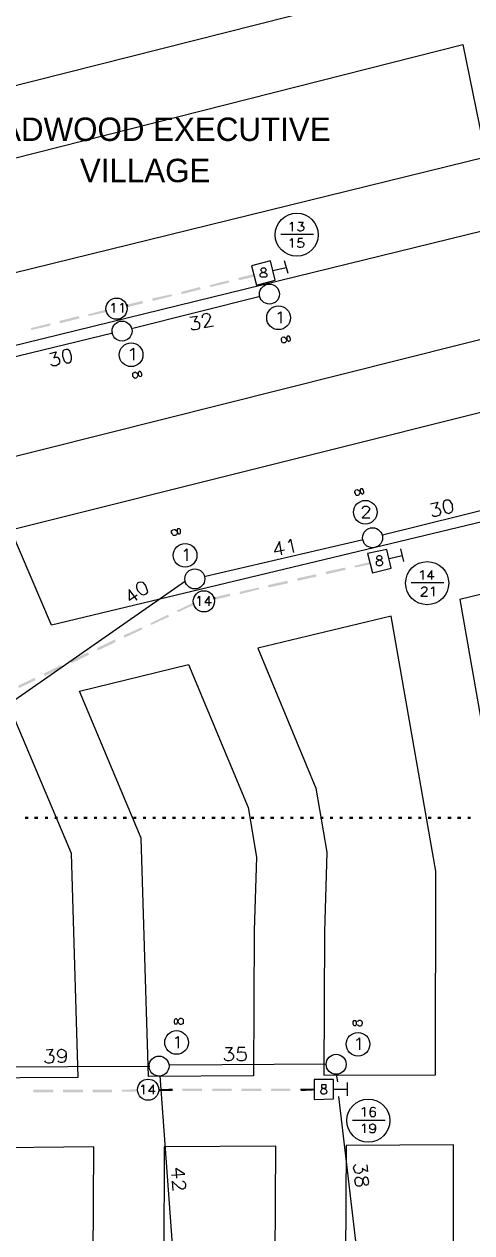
# Model space of a CAD drawing. Header units: millimetres. Extents: x -5 to 817, y 96 to 1062.
# Drawn here: x 447.8 to 508.7, y 427.9 to 592.4 of the extents above; entities that cross this region are included whole.
import ezdxf

# ---------------------------------------------------------------- set-up
doc = ezdxf.new("R2010")
doc.units = ezdxf.units.MM
for name, color, linetype, true_color in [('PDF_565', 11, 'Continuous', 0xff7f7f), ('PDF_AERIAL', 8, 'Continuous', 0x808080), ('PDF_FEED', 11, 'Continuous', 0xff7f7f), ('PDF_HCOUNT', 8, 'Continuous', 0x808080), ('PDF_NODEBOUNDARY', 8, 'Continuous', 0x808080), ('PDF_POLENUMBER', 8, 'Continuous', 0x808080), ('PDF_RDBKGRD', 8, 'Continuous', 0x808080), ('PDF_STRAND', 8, 'Continuous', 0x808080), ('PDF_TEXT', 40, 'Continuous', 0xffbf00)]:
    doc.layers.add(name, color=color, linetype=linetype, true_color=true_color)
doc.styles.add('PDF Stylus BT', font='stylu.ttf')

msp = doc.modelspace()

# ---------------------------------------------------------------- linework, layer by layer
at = {"layer": 'PDF_565', "transparency": 33554559}
for points in [[(451.79, 447.05), (451.79, 447.38), (449.07, 447.05)], [(451.79, 447.38), (449.07, 447.05), (449.07, 447.38)], [(455.83, 447.05), (455.83, 447.38), (453.11, 447.05)], [(455.83, 447.38), (453.11, 447.05), (453.11, 447.38)], [(459.79, 447.05), (459.79, 447.38), (457.15, 447.05)], [(459.79, 447.38), (457.15, 447.05), (457.15, 447.38)], [(463.25, 447.13), (463.25, 447.46), (461.11, 447.13)], [(463.25, 447.46), (461.11, 447.13), (461.11, 447.38)]]:
    msp.add_solid(points, dxfattribs=at)
at = {"layer": 'PDF_AERIAL', "lineweight": 9}
for points in [[(462.59, 551.02), (479.9, 555.39)], [(470.34, 552.5), (471.33, 552.66), (470.92, 551.92), (471.25, 551.92), (471.41, 551.92), (471.5, 551.84), (471.66, 551.59), (471.66, 551.43), (471.66, 551.18), (471.58, 550.93), (471.33, 550.85), (471.08, 550.77), (470.75, 550.77), (470.67, 550.85), (470.59, 551.02)], [(472.07, 552.42), (472.07, 552.5), (472.07, 552.75), (472.15, 552.83), (472.32, 552.99), (472.65, 553.08), (472.81, 552.99), (472.98, 552.91), (473.06, 552.75), (473.14, 552.58), (473.06, 552.42), (472.98, 552.09), (472.32, 551.1), (473.56, 551.35)], [(443.79, 546.48), (459.87, 550.36)], [(451.3, 547.55), (452.2, 547.8), (451.87, 546.98), (452.12, 547.06), (452.37, 547.06), (452.45, 546.98), (452.61, 546.73), (452.61, 546.56), (452.61, 546.32), (452.45, 546.07), (452.2, 545.9), (451.96, 545.9), (451.71, 545.9), (451.63, 545.99), (451.46, 546.07)], [(496.56, 522.9), (512.8, 526.94)], [(503.07, 527.11), (504.06, 527.35), (503.73, 526.53), (503.98, 526.61), (504.14, 526.53), (504.23, 526.45), (504.39, 526.2), (504.47, 526.03), (504.39, 525.79), (504.31, 525.54), (504.06, 525.46), (503.81, 525.37), (503.57, 525.37), (503.4, 525.46), (503.32, 525.62)], [(472.48, 517.29), (493.92, 522.24)], [(482.87, 520.18), (482.54, 521.99), (481.88, 520.59), (483.2, 520.84)], [(483.7, 521.91), (483.86, 521.99), (484.03, 522.32), (484.44, 520.51)], [(445.52, 499.73), (469.76, 516.64)], [(463.17, 514), (462.1, 515.48), (462.1, 514), (463.17, 514.74)], [(450.8, 452.82), (451.71, 452.9), (451.21, 452.16), (451.46, 452.16), (451.63, 452.08), (451.79, 452), (451.87, 451.75), (451.87, 451.58), (451.79, 451.34), (451.63, 451.09), (451.3, 451.01), (451.05, 451.01), (450.8, 451.09), (450.72, 451.17), (450.64, 451.34)], [(453.52, 452.33), (453.44, 452), (453.27, 451.83), (452.94, 451.75), (452.86, 451.75), (452.61, 451.83), (452.45, 452), (452.37, 452.24), (452.37, 452.33), (452.45, 452.66), (452.61, 452.82), (452.86, 452.9), (452.94, 452.9), (453.19, 452.82), (453.44, 452.66), (453.52, 452.33), (453.52, 451.83), (453.44, 451.42), (453.27, 451.17), (453.03, 451.09), (452.78, 451.09), (452.53, 451.17), (452.45, 451.34)], [(475.21, 453.15), (476.11, 453.15), (475.62, 452.41), (475.86, 452.49), (476.11, 452.33), (476.19, 452.24), (476.28, 452), (476.28, 451.83), (476.19, 451.58), (476.03, 451.42), (475.7, 451.34), (475.45, 451.34), (475.21, 451.42), (475.12, 451.5), (475.04, 451.67)], [(477.84, 453.15), (476.94, 453.15), (476.85, 452.41), (476.94, 452.49), (477.18, 452.57), (477.43, 452.57), (477.76, 452.49), (477.93, 452.33), (478.01, 452), (478.01, 451.83), (477.93, 451.58), (477.76, 451.42), (477.51, 451.34), (477.18, 451.34), (476.94, 451.42), (476.85, 451.5), (476.77, 451.67)], [(467.62, 450.76), (488.89, 450.92)], [(442.56, 450.51), (464.9, 450.59)], [(468.28, 422.56), (468.11, 424.46), (466.3, 449.28)], [(490.46, 448.45), (490.29, 449.52)], [(493.18, 424.46), (490.62, 446.47)], [(467.87, 435.75), (469.68, 435.92), (468.44, 436.66), (468.53, 435.34)], [(494.42, 437.16), (494.5, 436.25), (493.76, 436.66), (493.84, 436.41), (493.76, 436.25), (493.67, 436.17), (493.43, 436), (493.26, 436), (492.93, 436.08), (492.77, 436.25), (492.68, 436.5), (492.6, 436.74), (492.68, 436.99), (492.77, 437.07), (492.93, 437.24)], [(469.35, 434.93), (469.43, 434.93), (469.6, 434.85), (469.68, 434.76), (469.76, 434.6), (469.76, 434.27), (469.68, 434.02), (469.6, 433.94), (469.43, 433.86), (469.27, 433.86), (469.1, 433.94), (468.86, 434.11), (467.95, 434.93), (468.03, 433.69)]]:
    msp.add_lwpolyline(points, dxfattribs=at)
for points in [[(453.36, 548.05), (453.11, 547.97), (453.03, 547.64), (453.03, 547.22), (453.11, 546.98), (453.27, 546.56), (453.52, 546.32), (453.77, 546.32), (453.93, 546.32), (454.18, 546.48), (454.26, 546.81), (454.26, 547.22), (454.18, 547.47), (454.02, 547.88), (453.77, 548.13), (453.52, 548.13)], [(505.13, 527.6), (504.89, 527.44), (504.8, 527.11), (504.8, 526.69), (504.89, 526.45), (505.05, 526.03), (505.3, 525.87), (505.55, 525.79), (505.71, 525.87), (505.96, 526.03), (506.12, 526.28), (506.04, 526.78), (506.04, 527.02), (505.79, 527.44), (505.55, 527.6), (505.3, 527.6)], [(463.25, 516.31), (463.09, 516.06), (463.09, 515.73), (463.25, 515.32), (463.42, 515.15), (463.75, 514.82), (464.07, 514.74), (464.32, 514.82), (464.49, 514.9), (464.65, 515.15), (464.57, 515.4), (464.4, 515.81), (464.32, 516.06), (463.99, 516.39), (463.66, 516.47), (463.42, 516.39)], [(494.58, 435.18), (494.5, 435.42), (494.33, 435.51), (494.17, 435.51), (494, 435.34), (493.92, 435.18), (493.84, 434.85), (493.76, 434.6), (493.67, 434.35), (493.51, 434.27), (493.18, 434.27), (493.01, 434.35), (492.93, 434.44), (492.85, 434.68), (492.77, 435.01), (492.85, 435.26), (492.93, 435.34), (493.1, 435.51), (493.34, 435.51), (493.51, 435.42), (493.76, 435.26), (493.84, 435.01), (494, 434.68), (494.09, 434.52), (494.25, 434.44), (494.42, 434.44), (494.58, 434.52), (494.66, 434.85)]]:
    msp.add_lwpolyline(points, close=True, dxfattribs=at)
at = {"layer": 'PDF_FEED', "color": 7, "lineweight": 9}
for points in [[(483.94, 565.2), (484.11, 565.28), (484.27, 565.44), (484.27, 564.21)], [(485.1, 565.44), (485.76, 565.44), (485.43, 564.95), (485.59, 564.95), (485.68, 564.95), (485.76, 564.87), (485.84, 564.7), (485.84, 564.54), (485.76, 564.37), (485.68, 564.29), (485.43, 564.21), (485.26, 564.21), (485.1, 564.29), (485.02, 564.37), (485.02, 564.45)], [(483.94, 562.97), (484.11, 563.05), (484.27, 563.22), (484.27, 561.98)], [(485.68, 563.22), (485.1, 563.22), (485.02, 562.72), (485.1, 562.72), (485.26, 562.81), (485.43, 562.81), (485.68, 562.72), (485.76, 562.64), (485.84, 562.48), (485.84, 562.31), (485.76, 562.15), (485.68, 562.06), (485.43, 561.98), (485.26, 561.98), (485.1, 562.06), (485.02, 562.15), (485.02, 562.23)], [(459.71, 554.15), (459.87, 554.23), (460.04, 554.4), (460.04, 553.16)], [(460.94, 554.15), (461.02, 554.23), (461.19, 554.4), (461.19, 553.16)], [(501.67, 517.79), (501.75, 517.87), (502, 518.04), (502, 516.8)], [(503.24, 516.8), (503.24, 518.04), (502.66, 517.21), (503.57, 517.21)], [(501.84, 515.56), (501.92, 515.73), (502, 515.73), (502.08, 515.81), (502.33, 515.81), (502.41, 515.73), (502.5, 515.73), (502.58, 515.56), (502.58, 515.48), (502.5, 515.32), (502.41, 515.15), (501.75, 514.57), (502.66, 514.57)], [(503.16, 515.56), (503.24, 515.65), (503.48, 515.81), (503.48, 514.57)], [(471.41, 514.33), (471.5, 514.33), (471.66, 514.57), (471.66, 513.25)], [(472.98, 513.25), (472.98, 514.57), (472.4, 513.67), (473.31, 513.67)], [(463.75, 447.87), (463.91, 447.87), (464.07, 448.04), (464.07, 446.8)], [(465.39, 446.8), (465.39, 448.04), (464.73, 447.21), (465.64, 447.21)], [(493.76, 444.74), (493.84, 444.82), (494.09, 444.99), (494.09, 443.75)], [(495.57, 444.82), (495.49, 444.91), (495.32, 444.99), (495.16, 444.99), (494.99, 444.91), (494.91, 444.74), (494.83, 444.41), (494.83, 444.16), (494.91, 443.92), (494.99, 443.75), (495.16, 443.75), (495.24, 443.75), (495.4, 443.75), (495.57, 443.92), (495.57, 444.08), (495.57, 444.16), (495.57, 444.33), (495.4, 444.41), (495.24, 444.49), (495.16, 444.49), (494.99, 444.41), (494.91, 444.33), (494.83, 444.16)], [(493.76, 442.51), (493.92, 442.6), (494.09, 442.76), (494.09, 441.53)], [(495.57, 442.35), (495.49, 442.1), (495.4, 442.02), (495.24, 441.94), (495.16, 441.94), (494.99, 442.02), (494.83, 442.1), (494.83, 442.35), (494.83, 442.6), (494.99, 442.68), (495.16, 442.76), (495.24, 442.76), (495.4, 442.68), (495.49, 442.6), (495.57, 442.35), (495.57, 442.02), (495.49, 441.69), (495.4, 441.53), (495.24, 441.53), (495.08, 441.53), (494.91, 441.53), (494.83, 441.69)]]:
    msp.add_lwpolyline(points, dxfattribs=at)
at = {"layer": 'PDF_FEED', "lineweight": 20}
for points in [[(482.71, 563.8), (487.16, 563.8)], [(480.07, 559.84), (480.07, 559.84)], [(481.64, 558.85), (483.45, 559.26)], [(483.7, 558.44), (483.2, 560.17)], [(479.08, 558.19), (479.08, 558.19)], [(481.64, 558.85), (481.64, 558.85)], [(480.65, 557.2), (480.65, 557.2)], [(460.12, 555.14), (460.12, 555.14)], [(459.05, 553.41), (459.05, 553.41)], [(461.93, 554.07), (461.93, 554.07)], [(460.86, 552.33), (460.86, 552.33)], [(495.82, 520.68), (495.82, 520.68)], [(497.47, 519.69), (499.2, 520.1)], [(499.44, 519.27), (499.03, 521)], [(494.83, 519.03), (494.83, 519.03)], [(497.47, 519.69), (497.47, 519.69)], [(496.48, 518.04), (496.48, 518.04)], [(471.99, 515.32), (471.99, 515.32)], [(500.43, 516.39), (504.89, 516.39)], [(470.92, 513.58), (470.92, 513.58)], [(473.8, 514.24), (473.8, 514.24)], [(472.73, 512.43), (472.73, 512.43)], [(463.25, 447.46), (463.25, 447.46)], [(464.65, 448.95), (464.65, 448.95)], [(466.14, 447.46), (466.14, 447.46)], [(487.24, 447.46), (487.24, 447.46)], [(488.56, 448.78), (488.56, 448.78)], [(489.88, 447.46), (491.78, 447.46)], [(489.88, 447.46), (489.88, 447.46)], [(491.78, 446.55), (491.78, 448.37)], [(464.73, 445.98), (464.73, 445.98)], [(488.56, 446.06), (488.56, 446.06)], [(492.44, 443.26), (496.89, 443.26)]]:
    msp.add_lwpolyline(points, dxfattribs=at)
for points in [[(481.97, 557.53), (481.31, 560.17), (478.75, 559.51), (479.41, 556.87)], [(497.71, 518.37), (497.14, 520.92), (494.5, 520.35), (495.16, 517.71)], [(489.88, 446.14), (489.88, 448.78), (487.24, 448.78), (487.24, 446.06)]]:
    msp.add_lwpolyline(points, close=True, dxfattribs=at)
at = {"layer": 'PDF_FEED', "color": 7, "lineweight": 9}
for points in [[(480.23, 559.18), (480.07, 559.1), (479.99, 559.01), (479.99, 558.85), (480.07, 558.77), (480.15, 558.68), (480.4, 558.6), (480.56, 558.6), (480.73, 558.44), (480.81, 558.35), (480.81, 558.11), (480.73, 558.02), (480.65, 557.94), (480.48, 557.94), (480.23, 557.94), (480.07, 557.94), (479.99, 558.02), (479.9, 558.11), (479.9, 558.35), (479.99, 558.44), (480.15, 558.6), (480.32, 558.6), (480.56, 558.68), (480.65, 558.77), (480.73, 558.85), (480.73, 559.01), (480.65, 559.1), (480.48, 559.18)], [(495.98, 520.02), (495.82, 519.93), (495.73, 519.77), (495.73, 519.69), (495.82, 519.6), (495.98, 519.52), (496.23, 519.44), (496.39, 519.36), (496.48, 519.27), (496.56, 519.11), (496.56, 518.94), (496.48, 518.86), (496.39, 518.78), (496.23, 518.7), (495.98, 518.7), (495.82, 518.78), (495.73, 518.86), (495.73, 518.94), (495.73, 519.11), (495.73, 519.27), (495.9, 519.36), (496.06, 519.44), (496.31, 519.52), (496.39, 519.6), (496.48, 519.69), (496.48, 519.77), (496.39, 519.93), (496.23, 520.02)], [(488.4, 448.04), (488.23, 448.04), (488.23, 447.87), (488.23, 447.79), (488.23, 447.63), (488.4, 447.63), (488.64, 447.54), (488.81, 447.46), (488.89, 447.38), (488.97, 447.21), (488.97, 447.05), (488.89, 446.97), (488.89, 446.88), (488.64, 446.8), (488.4, 446.8), (488.23, 446.88), (488.23, 446.97), (488.15, 447.05), (488.15, 447.21), (488.23, 447.38), (488.31, 447.46), (488.48, 447.54), (488.73, 447.63), (488.89, 447.63), (488.89, 447.79), (488.89, 447.87), (488.89, 448.04), (488.64, 448.04)]]:
    msp.add_lwpolyline(points, close=True, dxfattribs=at)
at = {"layer": 'PDF_FEED', "lineweight": 0}
for points in [[(461.93, 553.9), (461.85, 554.23)], [(473.8, 514.08), (473.72, 514.41)], [(466.22, 447.21), (466.22, 447.46)]]:
    msp.add_lwpolyline(points, dxfattribs=at)
at = {"layer": 'PDF_FEED', "lineweight": 20}
for centre, radius in [((484.88, 563.73), 2.93), ((460.39, 553.67), 1.44), ((502.61, 516.32), 2.93), ((472.26, 513.85), 1.44), ((464.68, 447.39), 1.44), ((494.61, 443.19), 2.93)]:
    msp.add_circle(centre, radius, dxfattribs=at)
at = {"layer": 'PDF_FEED', "transparency": 33554559}
for points in [[(475.62, 557.53), (473.14, 556.62), (473.06, 556.87)], [(475.7, 557.2), (475.62, 557.53), (473.14, 556.62)], [(479, 558.35), (477.02, 557.53), (476.94, 557.86)], [(479.08, 558.02), (479, 558.35), (477.02, 557.53)], [(471.83, 556.29), (471.74, 556.62), (469.19, 555.63)], [(471.74, 556.62), (469.19, 555.63), (469.19, 555.96)], [(463.91, 554.73), (461.93, 553.9), (461.85, 554.23)], [(463.99, 554.4), (463.91, 554.73), (461.93, 553.9)], [(467.87, 555.63), (465.31, 554.73), (465.23, 555.06)], [(467.95, 555.39), (467.87, 555.63), (465.31, 554.73)], [(455.25, 552.66), (452.7, 551.68), (452.61, 552.01)], [(455.34, 552.33), (455.25, 552.66), (452.7, 551.68)], [(459.13, 553.24), (459.05, 553.57), (456.57, 552.66)], [(459.05, 553.57), (456.57, 552.66), (456.57, 552.91)], [(451.38, 551.68), (448.82, 550.77), (448.74, 551.02)], [(451.38, 551.35), (451.38, 551.68), (448.82, 550.77)], [(491.45, 518.45), (488.89, 517.54), (488.81, 517.87)], [(491.53, 518.12), (491.45, 518.45), (488.89, 517.54)], [(494.83, 518.86), (494.83, 519.19), (492.77, 518.45)], [(494.83, 519.19), (492.77, 518.45), (492.77, 518.7)], [(483.61, 516.64), (481.06, 515.73), (480.98, 516.06)], [(483.7, 516.31), (483.61, 516.64), (481.06, 515.73)], [(487.49, 517.54), (485.02, 516.64), (484.93, 516.97)], [(487.57, 517.21), (487.49, 517.54), (485.02, 516.64)], [(475.78, 514.9), (473.8, 514.08), (473.72, 514.41)], [(475.86, 514.57), (475.78, 514.9), (473.8, 514.08)], [(479.74, 515.73), (477.18, 514.82), (477.1, 515.15)], [(479.74, 515.48), (479.74, 515.73), (477.18, 514.82)], [(470.84, 513.67), (468.69, 512.35), (468.61, 512.6)], [(471, 513.42), (470.84, 513.67), (468.69, 512.35)], [(467.37, 512.02), (465.06, 510.62), (464.98, 510.86)], [(467.54, 511.77), (467.37, 512.02), (465.06, 510.62)], [(463.75, 510.29), (461.44, 508.89), (461.35, 509.21)], [(463.91, 510.04), (463.75, 510.29), (461.44, 508.89)], [(460.12, 508.64), (457.81, 507.15), (457.73, 507.48)], [(460.28, 508.31), (460.12, 508.64), (457.81, 507.15)], [(456.49, 506.91), (454.26, 505.42), (454.1, 505.75)], [(456.65, 506.58), (456.49, 506.91), (454.26, 505.42)], [(452.86, 505.18), (450.64, 503.69), (450.47, 504.02)], [(453.03, 504.85), (452.86, 505.18), (450.64, 503.69)], [(449.23, 503.44), (447.09, 502.04), (447.01, 502.37)], [(449.4, 503.11), (449.23, 503.44), (447.09, 502.04)], [(468.03, 447.21), (468.03, 447.54), (466.22, 447.21)], [(468.03, 447.54), (466.22, 447.21), (466.22, 447.46)], [(471.99, 447.21), (471.99, 447.54), (469.35, 447.21)], [(471.99, 447.54), (469.35, 447.21), (469.35, 447.54)], [(476.03, 447.21), (476.03, 447.54), (473.39, 447.21)], [(476.03, 447.54), (473.39, 447.21), (473.39, 447.54)], [(480.07, 447.21), (480.07, 447.54), (477.35, 447.21)], [(480.07, 447.54), (477.35, 447.21), (477.35, 447.54)], [(484.03, 447.21), (484.03, 447.54), (481.39, 447.21)], [(484.03, 447.54), (481.39, 447.21), (481.39, 447.54)], [(487.24, 447.54), (485.43, 447.21), (485.35, 447.54)], [(487.24, 447.3), (487.24, 447.54), (485.43, 447.21)]]:
    msp.add_solid(points, dxfattribs=at)
at = {"layer": 'PDF_HCOUNT', "lineweight": 9}
for points in [[(482.3, 552.99), (482.46, 553.08), (482.71, 553.24), (482.71, 551.68)], [(462.26, 547.97), (462.43, 548.05), (462.67, 548.3), (462.67, 546.65)], [(493.84, 526.45), (493.84, 526.53), (493.92, 526.61), (493.92, 526.69), (494.09, 526.78), (494.42, 526.78), (494.58, 526.69), (494.66, 526.61), (494.75, 526.53), (494.75, 526.36), (494.66, 526.2), (494.5, 525.95), (493.76, 525.21), (494.83, 525.21)], [(469.6, 520.68), (469.76, 520.76), (469.93, 521), (469.93, 519.36)], [(468.36, 454.39), (468.53, 454.47), (468.77, 454.63), (468.77, 453.07)], [(493.01, 454.14), (493.18, 454.22), (493.43, 454.47), (493.43, 452.82)]]:
    msp.add_lwpolyline(points, dxfattribs=at)
for centre in [(482.41, 552.43), (462.37, 547.4), (494.2, 525.97), (469.71, 520.11), (468.55, 453.82), (493.21, 453.58)]:
    msp.add_circle(centre, 1.61, dxfattribs=at)
at = {"layer": 'PDF_NODEBOUNDARY', "transparency": 33554559}
for points in [[(447.92, 484.56), (447.92, 484.23), (448.41, 484.56)], [(447.92, 484.23), (448.41, 484.56), (448.41, 484.23)], [(449.23, 484.56), (449.23, 484.23), (449.73, 484.56)], [(449.23, 484.23), (449.73, 484.56), (449.73, 484.23)], [(450.64, 484.56), (450.64, 484.23), (451.05, 484.56)], [(450.64, 484.23), (451.05, 484.56), (451.05, 484.23)], [(451.96, 484.56), (451.96, 484.23), (452.37, 484.56)], [(451.96, 484.23), (452.37, 484.56), (452.37, 484.23)], [(453.27, 484.56), (453.27, 484.23), (453.69, 484.56)], [(453.27, 484.23), (453.69, 484.56), (453.69, 484.23)], [(454.59, 484.56), (454.59, 484.23), (455.09, 484.56)], [(454.59, 484.23), (455.09, 484.56), (455.09, 484.23)], [(455.91, 484.56), (455.91, 484.23), (456.41, 484.56)], [(455.91, 484.23), (456.41, 484.56), (456.41, 484.23)], [(457.31, 484.56), (457.31, 484.23), (457.73, 484.56)], [(457.31, 484.23), (457.73, 484.56), (457.73, 484.23)], [(458.63, 484.56), (458.63, 484.23), (459.05, 484.56)], [(458.63, 484.23), (459.05, 484.56), (459.05, 484.23)], [(459.95, 484.56), (459.95, 484.23), (460.36, 484.56)], [(459.95, 484.23), (460.36, 484.56), (460.36, 484.23)], [(461.27, 484.56), (461.27, 484.23), (461.77, 484.56)], [(461.27, 484.23), (461.77, 484.56), (461.77, 484.23)], [(462.67, 484.56), (462.67, 484.23), (463.09, 484.56)], [(462.67, 484.23), (463.09, 484.56), (463.09, 484.23)], [(463.99, 484.56), (463.99, 484.23), (464.4, 484.56)], [(463.99, 484.23), (464.4, 484.56), (464.4, 484.23)], [(465.31, 484.56), (465.31, 484.23), (465.72, 484.56)], [(465.31, 484.23), (465.72, 484.56), (465.72, 484.23)], [(466.63, 484.56), (466.63, 484.23), (467.13, 484.56)], [(466.63, 484.23), (467.13, 484.56), (467.13, 484.23)], [(467.95, 484.56), (467.95, 484.23), (468.44, 484.56)], [(467.95, 484.23), (468.44, 484.56), (468.44, 484.23)], [(469.35, 484.56), (469.35, 484.23), (469.76, 484.56)], [(469.35, 484.23), (469.76, 484.56), (469.76, 484.23)], [(470.67, 484.56), (470.67, 484.23), (471.08, 484.56)], [(470.67, 484.23), (471.08, 484.56), (471.08, 484.23)], [(471.99, 484.56), (471.99, 484.23), (472.4, 484.56)], [(471.99, 484.23), (472.4, 484.56), (472.4, 484.23)], [(473.31, 484.56), (473.31, 484.23), (473.8, 484.56)], [(473.31, 484.23), (473.8, 484.56), (473.8, 484.23)], [(474.63, 484.56), (474.63, 484.23), (475.12, 484.56)], [(474.63, 484.23), (475.12, 484.56), (475.12, 484.23)], [(476.03, 484.56), (476.03, 484.23), (476.44, 484.56)], [(476.03, 484.23), (476.44, 484.56), (476.44, 484.23)], [(477.35, 484.56), (477.35, 484.23), (477.76, 484.56)], [(477.35, 484.23), (477.76, 484.56), (477.76, 484.23)], [(478.67, 484.56), (478.67, 484.23), (479.08, 484.56)], [(478.67, 484.23), (479.08, 484.56), (479.08, 484.23)], [(479.99, 484.56), (479.99, 484.23), (480.48, 484.56)], [(479.99, 484.23), (480.48, 484.56), (480.48, 484.23)], [(481.31, 484.56), (481.31, 484.23), (481.8, 484.56)], [(481.31, 484.23), (481.8, 484.56), (481.8, 484.23)], [(482.71, 484.56), (482.71, 484.23), (483.12, 484.56)], [(482.71, 484.23), (483.12, 484.56), (483.12, 484.23)], [(484.03, 484.56), (484.03, 484.23), (484.44, 484.56)], [(484.03, 484.23), (484.44, 484.56), (484.44, 484.23)], [(485.35, 484.56), (485.35, 484.23), (485.84, 484.56)], [(485.35, 484.23), (485.84, 484.56), (485.84, 484.23)], [(486.67, 484.56), (486.67, 484.23), (487.16, 484.56)], [(486.67, 484.23), (487.16, 484.56), (487.16, 484.23)], [(488.07, 484.56), (488.07, 484.23), (488.48, 484.56)], [(488.07, 484.23), (488.48, 484.56), (488.48, 484.23)], [(489.39, 484.56), (489.39, 484.23), (489.8, 484.56)], [(489.39, 484.23), (489.8, 484.56), (489.8, 484.23)], [(490.71, 484.56), (490.71, 484.23), (491.12, 484.56)], [(490.71, 484.23), (491.12, 484.56), (491.12, 484.23)], [(492.02, 484.56), (492.02, 484.23), (492.52, 484.56)], [(492.02, 484.23), (492.52, 484.56), (492.52, 484.23)], [(493.34, 484.56), (493.34, 484.23), (493.84, 484.56)], [(493.34, 484.23), (493.84, 484.56), (493.84, 484.23)], [(494.75, 484.56), (494.75, 484.23), (495.16, 484.56)], [(494.75, 484.23), (495.16, 484.56), (495.16, 484.23)], [(496.06, 484.56), (496.06, 484.23), (496.48, 484.56)], [(496.06, 484.23), (496.48, 484.56), (496.48, 484.23)], [(497.38, 484.56), (497.38, 484.23), (497.8, 484.56)], [(497.38, 484.23), (497.8, 484.56), (497.8, 484.23)], [(498.7, 484.56), (498.7, 484.23), (499.2, 484.56)], [(498.7, 484.23), (499.2, 484.56), (499.2, 484.23)], [(500.02, 484.56), (500.02, 484.23), (500.52, 484.56)], [(500.02, 484.23), (500.52, 484.56), (500.52, 484.23)], [(501.42, 484.56), (501.42, 484.23), (501.84, 484.56)], [(501.42, 484.23), (501.84, 484.56), (501.84, 484.23)], [(502.74, 484.56), (502.74, 484.23), (503.16, 484.56)], [(502.74, 484.23), (503.16, 484.56), (503.16, 484.23)], [(504.06, 484.56), (504.06, 484.23), (504.47, 484.56)], [(504.06, 484.23), (504.47, 484.56), (504.47, 484.23)], [(505.38, 484.56), (505.38, 484.23), (505.88, 484.56)], [(505.38, 484.23), (505.88, 484.56), (505.88, 484.23)], [(506.7, 484.56), (506.7, 484.23), (507.19, 484.56)], [(506.7, 484.23), (507.19, 484.56), (507.19, 484.23)], [(508.1, 484.56), (508.1, 484.23), (508.51, 484.56)], [(508.1, 484.23), (508.51, 484.56), (508.51, 484.23)]]:
    msp.add_solid(points, dxfattribs=at)
at = {"layer": 'PDF_POLENUMBER', "lineweight": 9}
for points in [[(483.94, 549.78), (483.86, 549.94), (483.78, 549.94), (483.61, 549.94), (483.53, 549.86), (483.53, 549.7), (483.53, 549.45), (483.53, 549.28), (483.37, 549.12), (483.29, 549.04), (483.12, 549.04), (483.04, 549.04), (482.96, 549.04), (482.87, 549.2), (482.79, 549.45), (482.79, 549.61), (482.87, 549.7), (482.96, 549.78), (483.12, 549.86), (483.2, 549.78), (483.37, 549.7), (483.45, 549.53), (483.61, 549.37), (483.7, 549.28), (483.78, 549.2), (483.94, 549.28), (484.03, 549.37), (484.03, 549.53)], [(463.75, 545), (463.66, 545.08), (463.5, 545.16), (463.42, 545.08), (463.33, 545), (463.33, 544.91), (463.33, 544.67), (463.25, 544.5), (463.17, 544.34), (463.09, 544.26), (462.92, 544.17), (462.84, 544.26), (462.76, 544.26), (462.59, 544.42), (462.59, 544.67), (462.59, 544.83), (462.59, 544.91), (462.76, 545), (462.92, 545.08), (463, 545), (463.17, 544.91), (463.25, 544.75), (463.42, 544.58), (463.5, 544.5), (463.58, 544.42), (463.75, 544.5), (463.83, 544.58), (463.83, 544.75)], [(493.92, 529), (493.84, 529.17), (493.76, 529.17), (493.59, 529.17), (493.51, 529.08), (493.51, 528.92), (493.51, 528.67), (493.43, 528.51), (493.34, 528.34), (493.26, 528.26), (493.1, 528.26), (493.01, 528.26), (492.93, 528.34), (492.85, 528.51), (492.77, 528.67), (492.77, 528.84), (492.85, 528.92), (492.93, 529), (493.1, 529.08), (493.18, 529), (493.34, 528.92), (493.43, 528.84), (493.59, 528.59), (493.67, 528.51), (493.76, 528.43), (493.92, 528.51), (494, 528.59), (494, 528.76)], [(469.1, 523.56), (468.94, 523.73), (468.86, 523.73), (468.69, 523.73), (468.61, 523.64), (468.61, 523.48), (468.61, 523.23), (468.61, 523.07), (468.53, 522.9), (468.36, 522.82), (468.2, 522.82), (468.11, 522.82), (468.03, 522.9), (467.95, 523.07), (467.87, 523.23), (467.87, 523.48), (467.95, 523.48), (468.03, 523.56), (468.2, 523.64), (468.36, 523.64), (468.44, 523.48), (468.61, 523.4), (468.69, 523.15), (468.77, 523.07), (468.86, 522.98), (469.02, 523.07), (469.1, 523.15), (469.1, 523.31)], [(468.2, 456.53), (468.28, 456.37), (468.44, 456.37), (468.53, 456.37), (468.61, 456.37), (468.69, 456.53), (468.77, 456.78), (468.86, 456.94), (468.94, 457.03), (469.02, 457.11), (469.19, 457.11), (469.35, 457.03), (469.43, 456.94), (469.43, 456.78), (469.43, 456.53), (469.43, 456.37), (469.35, 456.37), (469.19, 456.28), (469.02, 456.28), (468.94, 456.37), (468.86, 456.45), (468.77, 456.61), (468.69, 456.86), (468.61, 456.94), (468.53, 457.03), (468.44, 457.03), (468.28, 456.94), (468.2, 456.78)], [(492.52, 456.37), (492.6, 456.2), (492.68, 456.12), (492.85, 456.12), (492.93, 456.2), (493.01, 456.28), (493.01, 456.53), (493.1, 456.7), (493.26, 456.78), (493.34, 456.86), (493.51, 456.86), (493.67, 456.78), (493.76, 456.53), (493.76, 456.37), (493.67, 456.2), (493.67, 456.12), (493.51, 456.04), (493.34, 456.04), (493.26, 456.12), (493.1, 456.2), (493.01, 456.37), (493.01, 456.61), (492.93, 456.78), (492.85, 456.78), (492.68, 456.78), (492.6, 456.78), (492.52, 456.61)]]:
    msp.add_lwpolyline(points, close=True, dxfattribs=at)
at = {"layer": 'PDF_RDBKGRD', "lineweight": 0}
for points in [[(443.63, 599.66), (502.33, 614.34), (505.46, 598.92), (423.1, 578.06), (416.75, 592.98), (442.47, 599.33)], [(425.82, 507.81), (439.26, 476.4), (439.34, 449.03), (455.17, 449.11), (454.26, 479.53), (407.35, 590.59), (392.1, 586.8), (423.59, 513.09)], [(456.57, 313.15), (457.07, 396.84), (457.23, 424.46), (457.31, 439.63), (440.99, 439.46), (441.07, 424.46), (441.32, 396.84), (442.23, 302.27), (456.49, 299.3), (456.49, 300.87)]]:
    msp.add_lwpolyline(points, dxfattribs=at)
for points in [[(426.81, 569.15), (507.44, 589.6), (510.58, 574.27), (432.74, 555.14)], [(515.36, 550.85), (442.31, 532.47), (436.46, 546.23), (512.47, 564.87)], [(520.3, 527.11), (451.54, 510.62), (446.02, 523.56), (517.34, 541.45)], [(530.2, 479.78), (522.2, 517.79), (507.03, 514.08), (513.38, 477.97), (513.3, 449.44), (525, 449.52), (530.69, 449.61)], [(488.97, 479.7), (488.64, 468.9), (488.56, 449.36), (503.73, 449.44), (503.81, 477.14), (497.71, 511.85), (479.58, 507.48), (487.49, 488.44)], [(479.41, 479.04), (479.08, 469.06), (479, 449.28), (464.73, 449.19), (463.75, 481.6), (455.34, 501.63), (470.18, 505.26), (478.26, 485.8)], [(466.63, 396.84), (466.05, 297.24), (481.47, 294.03), (481.88, 396.84), (481.97, 424.46), (482.05, 439.71), (466.88, 439.63), (466.8, 424.46)], [(491.45, 396.84), (490.95, 292.05), (506.29, 288.83), (506.21, 396.84), (506.21, 424.46), (506.21, 439.88), (491.61, 439.79), (491.53, 424.46)]]:
    msp.add_lwpolyline(points, close=True, dxfattribs=at)
at = {"layer": 'PDF_STRAND', "lineweight": 9}
for points in [[(480.89, 557.03), (480.89, 557.03)], [(480.89, 557.03), (480.89, 557.03)], [(482.54, 556.05), (482.54, 556.05)], [(482.54, 556.05), (482.54, 556.05)], [(479.9, 555.39), (479.9, 555.39)], [(479.9, 555.39), (479.9, 555.39)], [(479.9, 555.39), (479.9, 555.39)], [(481.55, 554.4), (481.55, 554.4)], [(481.55, 554.4), (481.55, 554.4)], [(481.55, 554.4), (481.55, 554.4)], [(460.94, 552.09), (460.94, 552.09)], [(460.94, 552.09), (460.94, 552.09)], [(462.59, 551.02), (462.59, 551.02)], [(462.59, 551.02), (462.59, 551.02)], [(459.87, 550.36), (459.87, 550.36)], [(459.87, 550.36), (459.87, 550.36)], [(459.87, 550.36), (459.87, 550.36)], [(461.52, 549.37), (461.52, 549.37)], [(461.52, 549.37), (461.52, 549.37)], [(461.52, 549.37), (461.52, 549.37)], [(494.91, 523.89), (494.91, 523.89)], [(494.91, 523.89), (494.91, 523.89)], [(493.92, 522.24), (493.92, 522.24)], [(493.92, 522.24), (493.92, 522.24)], [(493.92, 522.24), (493.92, 522.24)], [(496.56, 522.9), (496.56, 522.9)], [(496.56, 522.9), (496.56, 522.9)], [(495.57, 521.25), (495.57, 521.25)], [(495.57, 521.25), (495.57, 521.25)], [(495.57, 521.25), (495.57, 521.25)], [(470.75, 518.28), (470.75, 518.28)], [(470.75, 518.28), (470.75, 518.28)], [(469.76, 516.64), (469.76, 516.64)], [(469.76, 516.64), (469.76, 516.64)], [(469.76, 516.64), (469.76, 516.64)], [(472.48, 517.29), (472.48, 517.29)], [(472.48, 517.29), (472.48, 517.29)], [(471.5, 515.65), (471.5, 515.65)], [(471.5, 515.65), (471.5, 515.65)], [(471.5, 515.65), (471.5, 515.65)], [(466.22, 452), (466.22, 452)], [(466.22, 452), (466.22, 452)], [(467.62, 450.76), (467.62, 450.76)], [(467.62, 450.76), (467.62, 450.76)], [(467.62, 450.76), (467.62, 450.76)], [(488.89, 450.92), (488.89, 450.92)], [(488.89, 450.92), (488.89, 450.92)], [(490.29, 452.24), (490.29, 452.24)], [(490.29, 452.24), (490.29, 452.24)], [(491.69, 450.92), (491.69, 450.92)], [(491.69, 450.92), (491.69, 450.92)], [(491.69, 450.92), (491.69, 450.92)], [(464.9, 450.59), (464.9, 450.59)], [(464.9, 450.59), (464.9, 450.59)], [(466.3, 449.28), (466.3, 449.28)], [(466.3, 449.28), (466.3, 449.28)], [(466.3, 449.28), (466.3, 449.28)], [(490.29, 449.52), (490.29, 449.52)], [(490.29, 449.52), (490.29, 449.52)], [(490.29, 449.52), (490.29, 449.52)]]:
    msp.add_lwpolyline(points, dxfattribs=at)
for centre in [(481.17, 555.65), (461.13, 550.62), (495.19, 522.5), (471.03, 516.9), (466.16, 450.61), (490.24, 450.85)]:
    msp.add_circle(centre, 1.36, dxfattribs=at)

# ---------------------------------------------------------------- texts
at = {"layer": 'PDF_TEXT', "color": 7, "attachment_point": 4, "style": 'PDF Stylus BT'}
for s, insert, char_height in [('MEADWOOD EXECUTIVE', (438.17, 578.06), 3.1828), ('VILLAGE', (455.4, 572.45), 3.183)]:
    msp.add_mtext(s, dxfattribs=dict(at, insert=insert, char_height=char_height))

doc.saveas('drawing.dxf')
